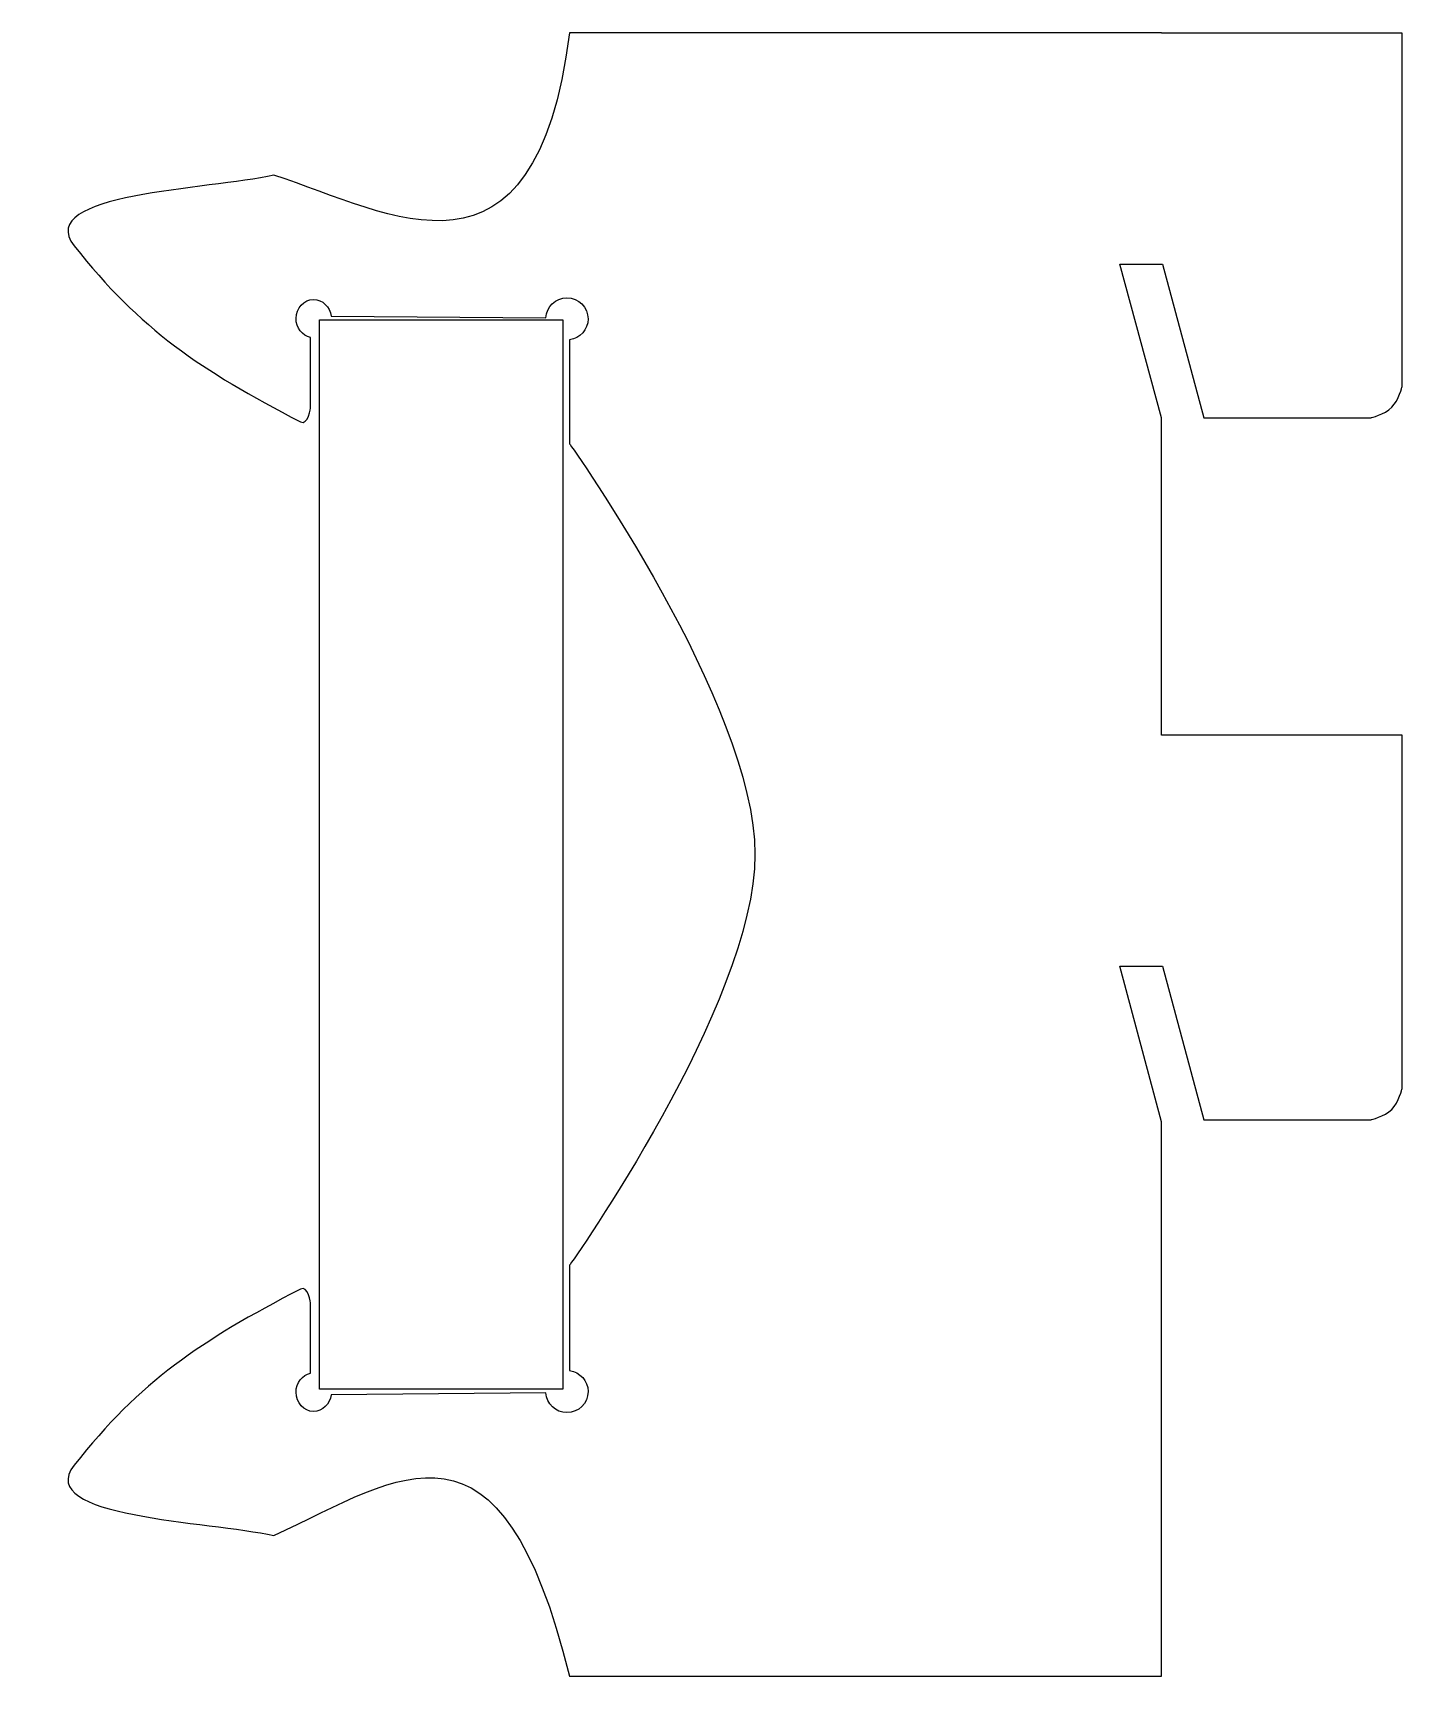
# Model space of a CAD drawing. Extents: x 91.3 to 141, y 91.9 to 151.6.
import ezdxf

# ---------------------------------------------------------------- set-up
doc = ezdxf.new("R2010")
doc.units = 0
doc.layers.add('Layer_1', color=7, linetype='CONTINUOUS')

msp = doc.modelspace()

# ---------------------------------------------------------------- linework, layer by layer
at = {"layer": 'Layer_1', "color": 7}
for points in [[(140.961181, 138.72625), (140.961181, 151.567361), (132.221111, 151.567361), (132.221111, 151.576181), (110.736944, 151.576181), (110.736944, 151.576181)], [(140.961181, 113.229236), (140.961181, 126.070347), (132.221111, 126.070347), (132.221111, 137.597361), (130.712986, 143.180069), (132.265208, 143.180069), (133.764514, 137.597361), (139.832292, 137.597361)], [(101.663881, 141.151202), (110.495086, 141.151202), (110.495086, 102.319993), (101.663881, 102.319993), (101.663881, 141.151202)], [(102.07625, 141.283889), (109.872639, 141.222153)], [(101.335417, 137.976597), (101.335417, 140.516597)], [(110.736944, 140.428403), (110.736944, 136.653681)], [(110.736944, 91.895), (132.221111, 91.895), (132.221111, 112.029792), (130.712986, 117.674236), (132.265208, 117.674236), (133.764514, 112.100347), (139.832292, 112.100347)], [(110.736944, 106.8175), (110.736944, 102.989861)], [(101.335417, 102.892847), (101.335417, 105.424028)], [(109.872639, 102.187292), (102.07625, 102.116736)]]:
    msp.add_lwpolyline(points, dxfattribs=at)
for points in [[(110.736944, 151.576181), (109.468042, 141.758612), (104.299853, 145.004216), (100.003681, 146.407986)], [(100.003681, 146.407986), (97.628761, 145.88001), (91.252492, 145.755734), (92.754097, 143.841528)], [(92.754097, 143.841528), (95.13509, 140.80631), (97.352883, 139.32451), (100.965, 137.447431)], [(100.80625, 141.204514), (100.80625, 141.587309), (101.087902, 141.892431), (101.44125, 141.892431)], [(101.44125, 141.892431), (101.768072, 141.892431), (102.037611, 141.626636), (102.07625, 141.283889)], [(109.872639, 141.222153), (109.891957, 141.628502), (110.228798, 141.954167), (110.639931, 141.954167)], [(110.639931, 141.954167), (111.063476, 141.954167), (111.407222, 141.61042), (111.407222, 141.186875)], [(101.335417, 140.516597), (101.032643, 140.57143), (100.80625, 140.860937), (100.80625, 141.204514)], [(111.407222, 141.186875), (111.407222, 140.797482), (111.112876, 140.477735), (110.736944, 140.428403)], [(140.581944, 137.976597), (140.848015, 138.242688), (140.961181, 138.72625), (140.961181, 138.72625)], [(100.965, 137.447431), (101.248862, 137.299916), (101.335417, 137.976597), (101.335417, 137.976597)], [(139.832292, 137.597361), (139.832292, 137.597361), (140.315874, 137.710504), (140.581944, 137.976597)], [(110.736944, 136.653681), (110.736944, 136.653681), (117.466181, 127.195175), (117.466181, 121.74)], [(117.466181, 121.74), (117.466181, 116.284825), (110.736944, 106.8175), (110.736944, 106.8175)], [(140.581944, 112.479583), (140.848015, 112.745677), (140.961181, 113.229236), (140.961181, 113.229236)], [(139.832292, 112.100347), (139.832292, 112.100347), (140.315871, 112.21349), (140.581944, 112.479583)], [(100.965, 105.953194), (97.352883, 104.076115), (95.13509, 102.594315), (92.754097, 99.559097)], [(101.335417, 105.424028), (101.335417, 105.424028), (101.248862, 106.100709), (100.965, 105.953194)], [(100.80625, 102.204931), (100.80625, 102.548508), (101.032643, 102.838014), (101.335417, 102.892847)], [(110.736944, 102.989861), (111.112876, 102.940529), (111.407222, 102.620782), (111.407222, 102.231389)], [(101.44125, 101.508194), (101.087902, 101.508194), (100.80625, 101.822136), (100.80625, 102.204931)], [(102.07625, 102.116736), (102.037611, 101.773989), (101.768072, 101.508194), (101.44125, 101.508194)], [(110.639931, 101.464097), (110.231047, 101.464097), (109.895282, 101.784072), (109.872639, 102.187292)], [(111.407222, 102.231389), (111.407222, 101.807844), (111.063476, 101.464097), (110.639931, 101.464097)], [(100.003681, 97.001458), (104.703287, 99.197136), (108.217137, 102.007621), (110.736944, 91.895)], [(92.754097, 99.559097), (91.252492, 97.644891), (97.628761, 97.529434), (100.003681, 97.001458)]]:
    msp.add_open_spline(points, degree=3, dxfattribs=at)

doc.saveas('drawing.dxf')
